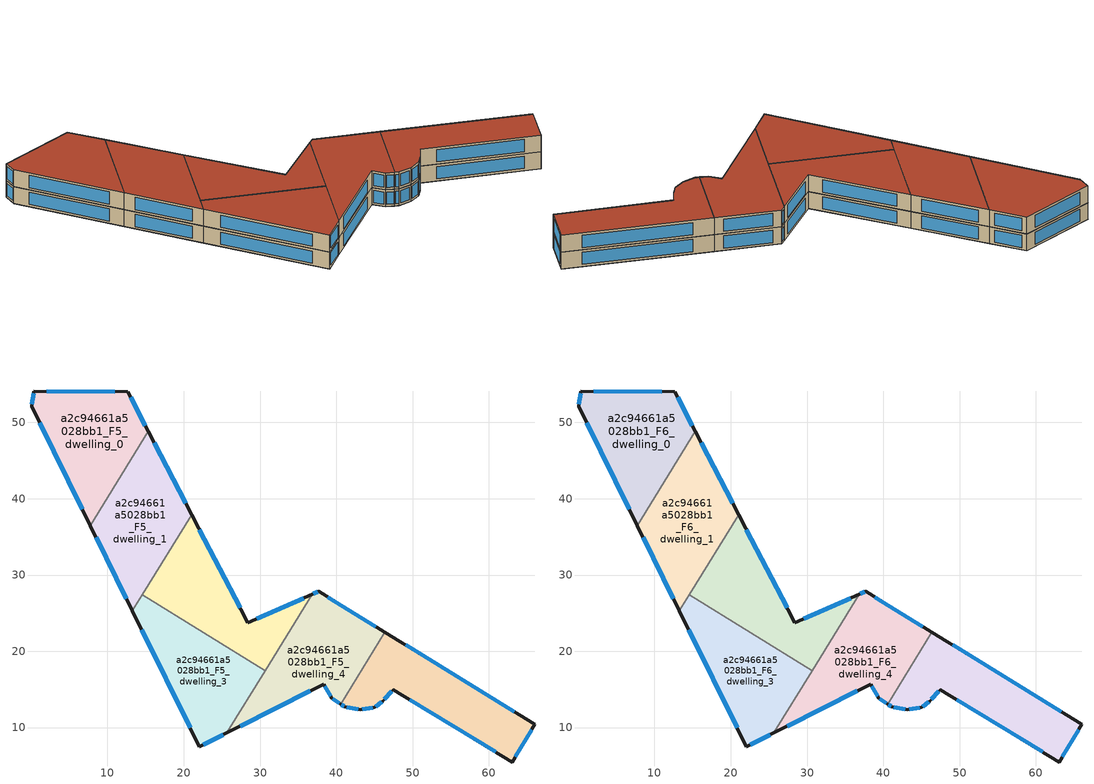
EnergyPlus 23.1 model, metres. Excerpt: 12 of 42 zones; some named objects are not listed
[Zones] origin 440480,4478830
a2c94661a5028bb1_F5_dwelling_0
 floor to a2c94661a5028bb1_F4_dwelling_0 (EU_floor_Construction): 7.75,36.48 15.35,48.82 12.65,54 0.35,54.12 0.04,52.1 z15
 wall outside (EU_wall_Construction): 7.75,36.48 0.04,52.1 0.35,54.12 12.65,54 15.35,48.82 z15:18
 wall to a2c94661a5028bb1_F5_dwelling_1 (EU_wall_Construction): 15.35,48.82 7.75,36.48 z15:18
 window (EU_Window_Construction): 13.02,53.28 14.97,49.54 / 6.68,38.65 1.11,49.93 / 0.09,52.38 0.31,53.84 / 2.06,54.1 10.94,54.02 z15.42:17.58
a2c94661a5028bb1_F5_dwelling_1
 floor to a2c94661a5028bb1_F4_dwelling_1 (EU_floor_Construction): 13.26,25.31 21.02,37.91 15.35,48.82 7.75,36.48 z15
 wall outside (EU_wall_Construction): 13.26,25.31 7.75,36.48 / 15.35,48.82 21.02,37.91 z15:18
 wall to a2c94661a5028bb1_F5_dwelling_2 (EU_wall_Construction): 21.02,37.91 14.55,27.41 z15:18
 wall to a2c94661a5028bb1_F5_dwelling_3 (EU_wall_Construction): 14.55,27.41 13.26,25.31 z15:18
 window (EU_Window_Construction): 12.49,26.86 8.51,34.93 / 16.13,47.3 20.23,39.42 z15.42:17.58
a2c94661a5028bb1_F5_dwelling_2
 floor to a2c94661a5028bb1_F4_dwelling_2 (EU_floor_Construction): 30.69,17.47 36.87,27.5 28.4,23.72 21.02,37.91 14.55,27.41 z15
 wall outside (EU_wall_Construction): 21.02,37.91 28.4,23.72 36.87,27.5 z15:18
 wall to a2c94661a5028bb1_F5_dwelling_3 (EU_wall_Construction): 30.69,17.47 14.55,27.41 z15:18
 wall to a2c94661a5028bb1_F5_dwelling_4 (EU_wall_Construction): 36.87,27.5 30.69,17.47 z15:18
 window (EU_Window_Construction): 22.04,35.94 27.38,25.69 / 29.58,24.25 35.69,26.98 z15.42:17.58
a2c94661a5028bb1_F5_dwelling_3
 floor to a2c94661a5028bb1_F4_dwelling_3 (EU_floor_Construction): 25.66,9.29 30.69,17.47 14.55,27.41 13.26,25.31 22.05,7.48 z15
 wall outside (EU_wall_Construction): 25.66,9.29 22.05,7.48 13.26,25.31 z15:18
 wall to a2c94661a5028bb1_F5_dwelling_4 (EU_wall_Construction): 30.69,17.47 25.66,9.29 z15:18
 window (EU_Window_Construction): 20.83,9.95 14.48,22.83 / 25.16,9.04 22.55,7.73 z15.42:17.58
a2c94661a5028bb1_F5_dwelling_4
 floor to a2c94661a5028bb1_F4_dwelling_4 (EU_floor_Construction): 40.56,13.07 46.37,22.51 37.67,27.86 36.87,27.5 25.66,9.29 38.36,15.69 39.4,13.87 z15
 wall outside (EU_wall_Construction): 40.56,13.07 39.4,13.87 38.36,15.69 25.66,9.29 / 36.87,27.5 37.67,27.86 46.37,22.51 z15:18
 wall to a2c94661a5028bb1_F5_dwelling_5 (EU_wall_Construction): 46.37,22.51 40.56,13.07 z15:18
 window (EU_Window_Construction): 40.4,13.18 39.56,13.76 / 39.25,14.12 38.5,15.43 / 36.6,14.8 27.42,10.18 / 36.98,27.55 37.56,27.81 / 38.88,27.12 45.16,23.25 z15.42:17.58
a2c94661a5028bb1_F5_dwelling_5
 floor to a2c94661a5028bb1_F4_dwelling_5 (EU_floor_Construction): 63.03,5.49 66.04,10.42 46.37,22.51 40.56,13.07 41.07,12.72 43.14,12.34 45.02,12.64 46.08,13.48 47.44,14.97 z15
 wall outside (EU_wall_Construction): 46.37,22.51 66.04,10.42 63.03,5.49 47.44,14.97 46.08,13.48 45.02,12.64 43.14,12.34 41.08,12.72 40.56,13.07 z15:18
 window (EU_Window_Construction): 47.25,14.76 46.27,13.69 / 45.94,13.36 45.17,12.75 / 44.76,12.59 43.4,12.38 / 42.85,12.39 41.36,12.67 / 41,12.77 40.63,13.02 / 49.1,20.83 63.31,12.09 / 65.62,9.73 63.45,6.17 / 60.87,6.8 49.6,13.65 z15.42:17.58
a2c94661a5028bb1_F6_dwelling_0
 floor to a2c94661a5028bb1_F5_dwelling_0 (EU_floor_Construction): 7.75,36.48 15.35,48.82 12.65,54 0.35,54.12 0.04,52.1 z18
 wall outside (EU_wall_Construction): 7.75,36.48 0.04,52.1 0.35,54.12 12.65,54 15.35,48.82 z18:21
 wall to a2c94661a5028bb1_F6_dwelling_1 (EU_wall_Construction): 15.35,48.82 7.75,36.48 z18:21
 window (EU_Window_Construction): 13.02,53.28 14.97,49.54 / 6.68,38.65 1.11,49.93 / 0.09,52.38 0.31,53.84 / 2.06,54.1 10.94,54.02 z18.42:20.58
 roof outside (EU_roof_Construction): 12.65,54 15.35,48.82 7.75,36.48 0.04,52.1 0.35,54.12 z21
a2c94661a5028bb1_F6_dwelling_1
 floor to a2c94661a5028bb1_F5_dwelling_1 (EU_floor_Construction): 13.26,25.31 21.02,37.91 15.35,48.82 7.75,36.48 z18
 wall outside (EU_wall_Construction): 13.26,25.31 7.75,36.48 / 15.35,48.82 21.02,37.91 z18:21
 wall to a2c94661a5028bb1_F6_dwelling_2 (EU_wall_Construction): 21.02,37.91 14.55,27.41 z18:21
 wall to a2c94661a5028bb1_F6_dwelling_3 (EU_wall_Construction): 14.55,27.41 13.26,25.31 z18:21
 window (EU_Window_Construction): 12.49,26.86 8.51,34.93 / 16.13,47.3 20.23,39.42 z18.42:20.58
 roof outside (EU_roof_Construction): 15.35,48.82 21.02,37.91 13.26,25.31 7.75,36.48 z21
a2c94661a5028bb1_F6_dwelling_2
 floor to a2c94661a5028bb1_F5_dwelling_2 (EU_floor_Construction): 30.69,17.47 36.87,27.5 28.4,23.72 21.02,37.91 14.55,27.41 z18
 wall outside (EU_wall_Construction): 21.02,37.91 28.4,23.72 36.87,27.5 z18:21
 wall to a2c94661a5028bb1_F6_dwelling_3 (EU_wall_Construction): 30.69,17.47 14.55,27.41 z18:21
 wall to a2c94661a5028bb1_F6_dwelling_4 (EU_wall_Construction): 36.87,27.5 30.69,17.47 z18:21
 window (EU_Window_Construction): 22.04,35.94 27.38,25.69 / 29.58,24.25 35.69,26.98 z18.42:20.58
 roof outside (EU_roof_Construction): 36.87,27.5 30.69,17.47 14.55,27.41 21.02,37.91 28.4,23.72 z21
a2c94661a5028bb1_F6_dwelling_3
 floor to a2c94661a5028bb1_F5_dwelling_3 (EU_floor_Construction): 25.66,9.29 30.69,17.47 14.55,27.41 13.26,25.31 22.05,7.48 z18
 wall outside (EU_wall_Construction): 25.66,9.29 22.05,7.48 13.26,25.31 z18:21
 wall to a2c94661a5028bb1_F6_dwelling_4 (EU_wall_Construction): 30.69,17.47 25.66,9.29 z18:21
 window (EU_Window_Construction): 20.83,9.95 14.48,22.83 / 25.16,9.04 22.55,7.73 z18.42:20.58
 roof outside (EU_roof_Construction): 30.69,17.47 25.66,9.29 22.05,7.48 13.26,25.31 14.55,27.41 z21
a2c94661a5028bb1_F6_dwelling_4
 floor to a2c94661a5028bb1_F5_dwelling_4 (EU_floor_Construction): 40.56,13.07 46.37,22.51 37.67,27.86 36.87,27.5 25.66,9.29 38.36,15.69 39.4,13.87 z18
 wall outside (EU_wall_Construction): 40.56,13.07 39.4,13.87 38.36,15.69 25.66,9.29 / 36.87,27.5 37.67,27.86 46.37,22.51 z18:21
 wall to a2c94661a5028bb1_F6_dwelling_5 (EU_wall_Construction): 46.37,22.51 40.56,13.07 z18:21
 window (EU_Window_Construction): 40.4,13.18 39.56,13.76 / 39.25,14.12 38.5,15.43 / 36.6,14.8 27.42,10.18 / 36.98,27.55 37.56,27.81 / 38.88,27.12 45.16,23.25 z18.42:20.58
 roof outside (EU_roof_Construction): 46.37,22.51 40.56,13.07 39.4,13.87 38.36,15.69 25.66,9.29 36.87,27.5 37.67,27.86 z21
a2c94661a5028bb1_F6_dwelling_5
 floor to a2c94661a5028bb1_F5_dwelling_5 (EU_floor_Construction): 63.03,5.49 66.04,10.42 46.37,22.51 40.56,13.07 41.07,12.72 43.14,12.34 45.02,12.64 46.08,13.48 47.44,14.97 z18
 wall outside (EU_wall_Construction): 46.37,22.51 66.04,10.42 63.03,5.49 47.44,14.97 46.08,13.48 45.02,12.64 43.14,12.34 41.08,12.72 40.56,13.07 z18:21
 window (EU_Window_Construction): 47.25,14.76 46.27,13.69 / 45.94,13.36 45.17,12.75 / 44.76,12.59 43.4,12.38 / 42.85,12.39 41.36,12.67 / 41,12.77 40.63,13.02 / 49.1,20.83 63.31,12.09 / 65.62,9.73 63.45,6.17 / 60.87,6.8 49.6,13.65 z18.42:20.58
 roof outside (EU_roof_Construction): 66.04,10.42 63.03,5.49 47.44,14.97 46.08,13.48 45.02,12.64 43.14,12.34 41.08,12.72 40.56,13.07 46.37,22.51 z21
[Building]
EU S2 Campaign: North Axis=0; Terrain=City; Solar Distribution=FullExterior
[Site:Location]
Madrid: Latitude=40.5; Longitude=-3.5; Time Zone=1; Elevation=609
[SizingPeriod:WeatherFileDays]
AnnualSizingPeriod: Begin Month=1; Begin Day of Month=1; End Month=12; End Day of Month=31; Day of Week for Start Day=Monday; Use Weather File Daylight Saving Period=No; Use Weather File Rain and Snow Indicators=No
[MATERIAL]
EU_InternalMass_Material: Roughness=MediumRough; Thickness=0.1; Conductivity=1; Density=1800; Specific Heat=900; Thermal Absorptance=0.9; Solar Absorptance=0.7; Visible Absorptance=0.7
[MATERIAL:NOMASS] Roughness=MediumRough; Thermal Absorptance=0.9; Solar Absorptance=0.7; Visible Absorptance=0.7
Name | Thermal Resistance
EU_wall_NoMass | 1.60022
EU_roof_NoMass | 1.57597
EU_floor_NoMass | 0.470652
[WINDOWMATERIAL:SIMPLEGLAZINGSYSTEM]
EU_Window_SimpleGlazing: UFactor=3.28802; Solar Heat Gain Coefficient=0.85; Visible Transmittance=0.85
[CONSTRUCTION]
EU_wall_Construction: EU_wall_NoMass
EU_roof_Construction: EU_roof_NoMass
EU_floor_Construction: EU_floor_NoMass
EU_InternalMass_Construction: EU_InternalMass_Material
EU_Window_Construction: EU_Window_SimpleGlazing
[ZONE] Type=1; Multiplier=1; Ceiling Height=autocalculate; Floor Area=autocalculate; Part of Total Floor Area=Yes
Name | Volume
a2c94661a5028bb1_F5_dwelling_0; a2c94661a5028bb1_F6_dwelling_0 | 463.608
a2c94661a5028bb1_F5_dwelling_1; a2c94661a5028bb1_F6_dwelling_1 | 463.605
a2c94661a5028bb1_F5_dwelling_2; a2c94661a5028bb1_F6_dwelling_2 | 463.597
a2c94661a5028bb1_F5_dwelling_3; a2c94661a5028bb1_F6_dwelling_3 | 463.624
a2c94661a5028bb1_F5_dwelling_4; a2c94661a5028bb1_F6_dwelling_4 | 463.603
a2c94661a5028bb1_F5_dwelling_5; a2c94661a5028bb1_F6_dwelling_5 | 463.59
[INTERNALMASS] Construction=EU_InternalMass_Construction
Name | Zone or ZoneList | Surface Area
a2c94661a5028bb1_F5_dwelling_0_EU_InternalMass | a2c94661a5028bb1_F5_dwelling_0 | 154.536
a2c94661a5028bb1_F5_dwelling_1_EU_InternalMass | a2c94661a5028bb1_F5_dwelling_1 | 154.535
a2c94661a5028bb1_F5_dwelling_2_EU_InternalMass | a2c94661a5028bb1_F5_dwelling_2 | 154.53
a2c94661a5028bb1_F5_dwelling_3_EU_InternalMass | a2c94661a5028bb1_F5_dwelling_3 | 154.544
a2c94661a5028bb1_F5_dwelling_4_EU_InternalMass | a2c94661a5028bb1_F5_dwelling_4 | 154.534
a2c94661a5028bb1_F5_dwelling_5_EU_InternalMass | a2c94661a5028bb1_F5_dwelling_5 | 154.53
a2c94661a5028bb1_F6_dwelling_0_EU_InternalMass | a2c94661a5028bb1_F6_dwelling_0 | 154.536
a2c94661a5028bb1_F6_dwelling_1_EU_InternalMass | a2c94661a5028bb1_F6_dwelling_1 | 154.535
a2c94661a5028bb1_F6_dwelling_2_EU_InternalMass | a2c94661a5028bb1_F6_dwelling_2 | 154.53
a2c94661a5028bb1_F6_dwelling_3_EU_InternalMass | a2c94661a5028bb1_F6_dwelling_3 | 154.544
a2c94661a5028bb1_F6_dwelling_4_EU_InternalMass | a2c94661a5028bb1_F6_dwelling_4 | 154.534
a2c94661a5028bb1_F6_dwelling_5_EU_InternalMass | a2c94661a5028bb1_F6_dwelling_5 | 154.53
[OTHEREQUIPMENT] Fuel Type=Electricity; Design Level Calculation Method=Watts/Area; Power per Zone Floor Area=1; Fraction Latent=0; Fraction Radiant=0; Fraction Lost=0; Carbon Dioxide Generation Rate=0; EndUse Subcategory=EU_Step8_InternalGains
Name | Zone or ZoneList or Space or SpaceList | Schedule
EU_Step8_InternalGain_a2c94661a5028bb1_F5_dwelling_0_f000 | a2c94661a5028bb1_F5_dwelling_0 | EU_Step8_GainSchedule_a2c94661a5028bb1_F5_dwelling_0_f000
EU_Step8_InternalGain_a2c94661a5028bb1_F5_dwelling_1_f000 | a2c94661a5028bb1_F5_dwelling_1 | EU_Step8_GainSchedule_a2c94661a5028bb1_F5_dwelling_1_f000
EU_Step8_InternalGain_a2c94661a5028bb1_F5_dwelling_2_f000 | a2c94661a5028bb1_F5_dwelling_2 | EU_Step8_GainSchedule_a2c94661a5028bb1_F5_dwelling_2_f000
EU_Step8_InternalGain_a2c94661a5028bb1_F5_dwelling_3_f000 | a2c94661a5028bb1_F5_dwelling_3 | EU_Step8_GainSchedule_a2c94661a5028bb1_F5_dwelling_3_f000
EU_Step8_InternalGain_a2c94661a5028bb1_F5_dwelling_4_f000 | a2c94661a5028bb1_F5_dwelling_4 | EU_Step8_GainSchedule_a2c94661a5028bb1_F5_dwelling_4_f000
EU_Step8_InternalGain_a2c94661a5028bb1_F5_dwelling_5_f000 | a2c94661a5028bb1_F5_dwelling_5 | EU_Step8_GainSchedule_a2c94661a5028bb1_F5_dwelling_5_f000
EU_Step8_InternalGain_a2c94661a5028bb1_F6_dwelling_0_f000 | a2c94661a5028bb1_F6_dwelling_0 | EU_Step8_GainSchedule_a2c94661a5028bb1_F6_dwelling_0_f000
EU_Step8_InternalGain_a2c94661a5028bb1_F6_dwelling_1_f000 | a2c94661a5028bb1_F6_dwelling_1 | EU_Step8_GainSchedule_a2c94661a5028bb1_F6_dwelling_1_f000
EU_Step8_InternalGain_a2c94661a5028bb1_F6_dwelling_2_f000 | a2c94661a5028bb1_F6_dwelling_2 | EU_Step8_GainSchedule_a2c94661a5028bb1_F6_dwelling_2_f000
EU_Step8_InternalGain_a2c94661a5028bb1_F6_dwelling_3_f000 | a2c94661a5028bb1_F6_dwelling_3 | EU_Step8_GainSchedule_a2c94661a5028bb1_F6_dwelling_3_f000
EU_Step8_InternalGain_a2c94661a5028bb1_F6_dwelling_4_f000 | a2c94661a5028bb1_F6_dwelling_4 | EU_Step8_GainSchedule_a2c94661a5028bb1_F6_dwelling_4_f000
EU_Step8_InternalGain_a2c94661a5028bb1_F6_dwelling_5_f000 | a2c94661a5028bb1_F6_dwelling_5 | EU_Step8_GainSchedule_a2c94661a5028bb1_F6_dwelling_5_f000
[ZONEVENTILATION:DESIGNFLOWRATE] Schedule=EU_AlwaysOn; Design Flow Rate Calculation Method=AirChanges/Hour; Air Changes per Hour=0.480704; Ventilation Type=Natural; Fan Pressure Rise=0; Fan Total Efficiency=1; Constant Term Coefficient=1; Temperature Term Coefficient=0; Velocity Term Coefficient=0; Velocity Squared Term Coefficient=0; Minimum Indoor Temperature=-100; Maximum Indoor Temperature=100; Delta Temperature=-100; Minimum Outdoor Temperature=-100; Maximum Outdoor Temperature=100; Maximum Wind Speed=40
Name | Zone or ZoneList or Space or SpaceList
EU_ConstantAir_a2c94661a5028bb1_F5_dwelling_0 | a2c94661a5028bb1_F5_dwelling_0
EU_ConstantAir_a2c94661a5028bb1_F5_dwelling_1 | a2c94661a5028bb1_F5_dwelling_1
EU_ConstantAir_a2c94661a5028bb1_F5_dwelling_2 | a2c94661a5028bb1_F5_dwelling_2
EU_ConstantAir_a2c94661a5028bb1_F5_dwelling_3 | a2c94661a5028bb1_F5_dwelling_3
EU_ConstantAir_a2c94661a5028bb1_F5_dwelling_4 | a2c94661a5028bb1_F5_dwelling_4
EU_ConstantAir_a2c94661a5028bb1_F5_dwelling_5 | a2c94661a5028bb1_F5_dwelling_5
EU_ConstantAir_a2c94661a5028bb1_F6_dwelling_0 | a2c94661a5028bb1_F6_dwelling_0
EU_ConstantAir_a2c94661a5028bb1_F6_dwelling_1 | a2c94661a5028bb1_F6_dwelling_1
EU_ConstantAir_a2c94661a5028bb1_F6_dwelling_2 | a2c94661a5028bb1_F6_dwelling_2
EU_ConstantAir_a2c94661a5028bb1_F6_dwelling_3 | a2c94661a5028bb1_F6_dwelling_3
EU_ConstantAir_a2c94661a5028bb1_F6_dwelling_4 | a2c94661a5028bb1_F6_dwelling_4
EU_ConstantAir_a2c94661a5028bb1_F6_dwelling_5 | a2c94661a5028bb1_F6_dwelling_5
[HVACTEMPLATE:THERMOSTAT]
EU_HeatOnly_a2c94661a5028bb1_F6_dwelling_5: Constant Heating Setpoint=20; Constant Cooling Setpoint=50
[HVACTEMPLATE:ZONE:IDEALLOADSAIRSYSTEM] System Availability Schedule=EU_AlwaysOn; Maximum Heating Supply Air Temperature=50; Minimum Cooling Supply Air Temperature=13; Maximum Heating Supply Air Humidity Ratio=0.0156; Minimum Cooling Supply Air Humidity Ratio=0.0077; Heating Limit=NoLimit; Cooling Limit=NoLimit; Heating Availability Schedule=EU_AlwaysOn; Cooling Availability Schedule=EU_CoolingOff; Dehumidification Control Type=ConstantSensibleHeatRatio; Cooling Sensible Heat Ratio=0.7; Dehumidification Setpoint=60; Humidification Control Type=None; Humidification Setpoint=30; Outdoor Air Method=None; Outdoor Air Flow Rate per Person=0.00944; Outdoor Air Flow Rate per Zone Floor Area=0; Outdoor Air Flow Rate per Zone=0; Demand Controlled Ventilation Type=None; Outdoor Air Economizer Type=NoEconomizer; Heat Recovery Type=None; Sensible Heat Recovery Effectiveness=0.7; Latent Heat Recovery Effectiveness=0.65
Name | Template Thermostat
a2c94661a5028bb1_F5_dwelling_0 | EU_HeatOnly_a2c94661a5028bb1_F5_dwelling_0
a2c94661a5028bb1_F5_dwelling_1 | EU_HeatOnly_a2c94661a5028bb1_F5_dwelling_1
a2c94661a5028bb1_F5_dwelling_2 | EU_HeatOnly_a2c94661a5028bb1_F5_dwelling_2
a2c94661a5028bb1_F5_dwelling_3 | EU_HeatOnly_a2c94661a5028bb1_F5_dwelling_3
a2c94661a5028bb1_F5_dwelling_4 | EU_HeatOnly_a2c94661a5028bb1_F5_dwelling_4
a2c94661a5028bb1_F5_dwelling_5 | EU_HeatOnly_a2c94661a5028bb1_F5_dwelling_5
a2c94661a5028bb1_F6_dwelling_0 | EU_HeatOnly_a2c94661a5028bb1_F6_dwelling_0
a2c94661a5028bb1_F6_dwelling_1 | EU_HeatOnly_a2c94661a5028bb1_F6_dwelling_1
a2c94661a5028bb1_F6_dwelling_2 | EU_HeatOnly_a2c94661a5028bb1_F6_dwelling_2
a2c94661a5028bb1_F6_dwelling_3 | EU_HeatOnly_a2c94661a5028bb1_F6_dwelling_3
a2c94661a5028bb1_F6_dwelling_4 | EU_HeatOnly_a2c94661a5028bb1_F6_dwelling_4
a2c94661a5028bb1_F6_dwelling_5 | EU_HeatOnly_a2c94661a5028bb1_F6_dwelling_5
[SIZING:ZONE] Zone Cooling Design Supply Air Temperature Input Method=SupplyAirTemperature; Zone Cooling Design Supply Air Temperature=13; Zone Heating Design Supply Air Temperature Input Method=SupplyAirTemperature; Zone Heating Design Supply Air Temperature=50; Zone Cooling Design Supply Air Humidity Ratio=0.008; Zone Heating Design Supply Air Humidity Ratio=0.008; Cooling Design Air Flow Method=DesignDay; Cooling Design Air Flow Rate=0; Cooling Minimum Air Flow per Zone Floor Area=0.000762; Cooling Minimum Air Flow=0; Cooling Minimum Air Flow Fraction=0.2; Heating Design Air Flow Method=DesignDay; Heating Design Air Flow Rate=0; Heating Maximum Air Flow per Zone Floor Area=0.002032; Heating Maximum Air Flow=0.141576; Heating Maximum Air Flow Fraction=0.3; Account for Dedicated Outdoor Air System=No; Dedicated Outdoor Air System Control Strategy=NeutralSupplyAir; Dedicated Outdoor Air Low Setpoint Temperature for Design=autosize; Dedicated Outdoor Air High Setpoint Temperature for Design=autosize; Zone Load Sizing Method=Sensible Load Only No Latent Load; Zone Latent Cooling Design Supply Air Humidity Ratio Input Method=HumidityRatioDifference; Zone Cooling Design Supply Air Humidity Ratio Difference=0.005; Zone Latent Heating Design Supply Air Humidity Ratio Input Method=HumidityRatioDifference; Zone Humidification Design Supply Air Humidity Ratio Difference=0.005
a2c94661a5028bb1_F5_dwelling_0; a2c94661a5028bb1_F5_dwelling_1; a2c94661a5028bb1_F5_dwelling_2; a2c94661a5028bb1_F5_dwelling_3; a2c94661a5028bb1_F5_dwelling_4; a2c94661a5028bb1_F5_dwelling_5; a2c94661a5028bb1_F6_dwelling_0; a2c94661a5028bb1_F6_dwelling_1; a2c94661a5028bb1_F6_dwelling_2; a2c94661a5028bb1_F6_dwelling_3; a2c94661a5028bb1_F6_dwelling_4; a2c94661a5028bb1_F6_dwelling_5
[SCHEDULE:CONSTANT]
Name | Hourly Value
EU_AlwaysOn | 1
EU_CoolingOff | 0
[SCHEDULE:FILE] Column Number=1; Rows to Skip at Top=0; Number of Hours of Data=8760; Column Separator=Comma; Interpolate to Timestep=No; Minutes per Item=60; Adjust Schedule for Daylight Savings=Yes
Name | File
EU_Step8_GainSchedule_a2c94661a5028bb1_F5_dwelling_0_f000 | ../../schedules/a2c94661a5028bb1/a2c94661a5028bb1_F5_dwelling_0_f000_gain.csv
EU_Step8_GainSchedule_a2c94661a5028bb1_F5_dwelling_1_f000 | ../../schedules/a2c94661a5028bb1/a2c94661a5028bb1_F5_dwelling_1_f000_gain.csv
EU_Step8_GainSchedule_a2c94661a5028bb1_F5_dwelling_2_f000 | ../../schedules/a2c94661a5028bb1/a2c94661a5028bb1_F5_dwelling_2_f000_gain.csv
EU_Step8_GainSchedule_a2c94661a5028bb1_F5_dwelling_3_f000 | ../../schedules/a2c94661a5028bb1/a2c94661a5028bb1_F5_dwelling_3_f000_gain.csv
EU_Step8_GainSchedule_a2c94661a5028bb1_F5_dwelling_4_f000 | ../../schedules/a2c94661a5028bb1/a2c94661a5028bb1_F5_dwelling_4_f000_gain.csv
EU_Step8_GainSchedule_a2c94661a5028bb1_F5_dwelling_5_f000 | ../../schedules/a2c94661a5028bb1/a2c94661a5028bb1_F5_dwelling_5_f000_gain.csv
EU_Step8_GainSchedule_a2c94661a5028bb1_F6_dwelling_0_f000 | ../../schedules/a2c94661a5028bb1/a2c94661a5028bb1_F6_dwelling_0_f000_gain.csv
EU_Step8_GainSchedule_a2c94661a5028bb1_F6_dwelling_1_f000 | ../../schedules/a2c94661a5028bb1/a2c94661a5028bb1_F6_dwelling_1_f000_gain.csv
EU_Step8_GainSchedule_a2c94661a5028bb1_F6_dwelling_2_f000 | ../../schedules/a2c94661a5028bb1/a2c94661a5028bb1_F6_dwelling_2_f000_gain.csv
EU_Step8_GainSchedule_a2c94661a5028bb1_F6_dwelling_3_f000 | ../../schedules/a2c94661a5028bb1/a2c94661a5028bb1_F6_dwelling_3_f000_gain.csv
EU_Step8_GainSchedule_a2c94661a5028bb1_F6_dwelling_4_f000 | ../../schedules/a2c94661a5028bb1/a2c94661a5028bb1_F6_dwelling_4_f000_gain.csv
EU_Step8_GainSchedule_a2c94661a5028bb1_F6_dwelling_5_f000 | ../../schedules/a2c94661a5028bb1/a2c94661a5028bb1_F6_dwelling_5_f000_gain.csv
